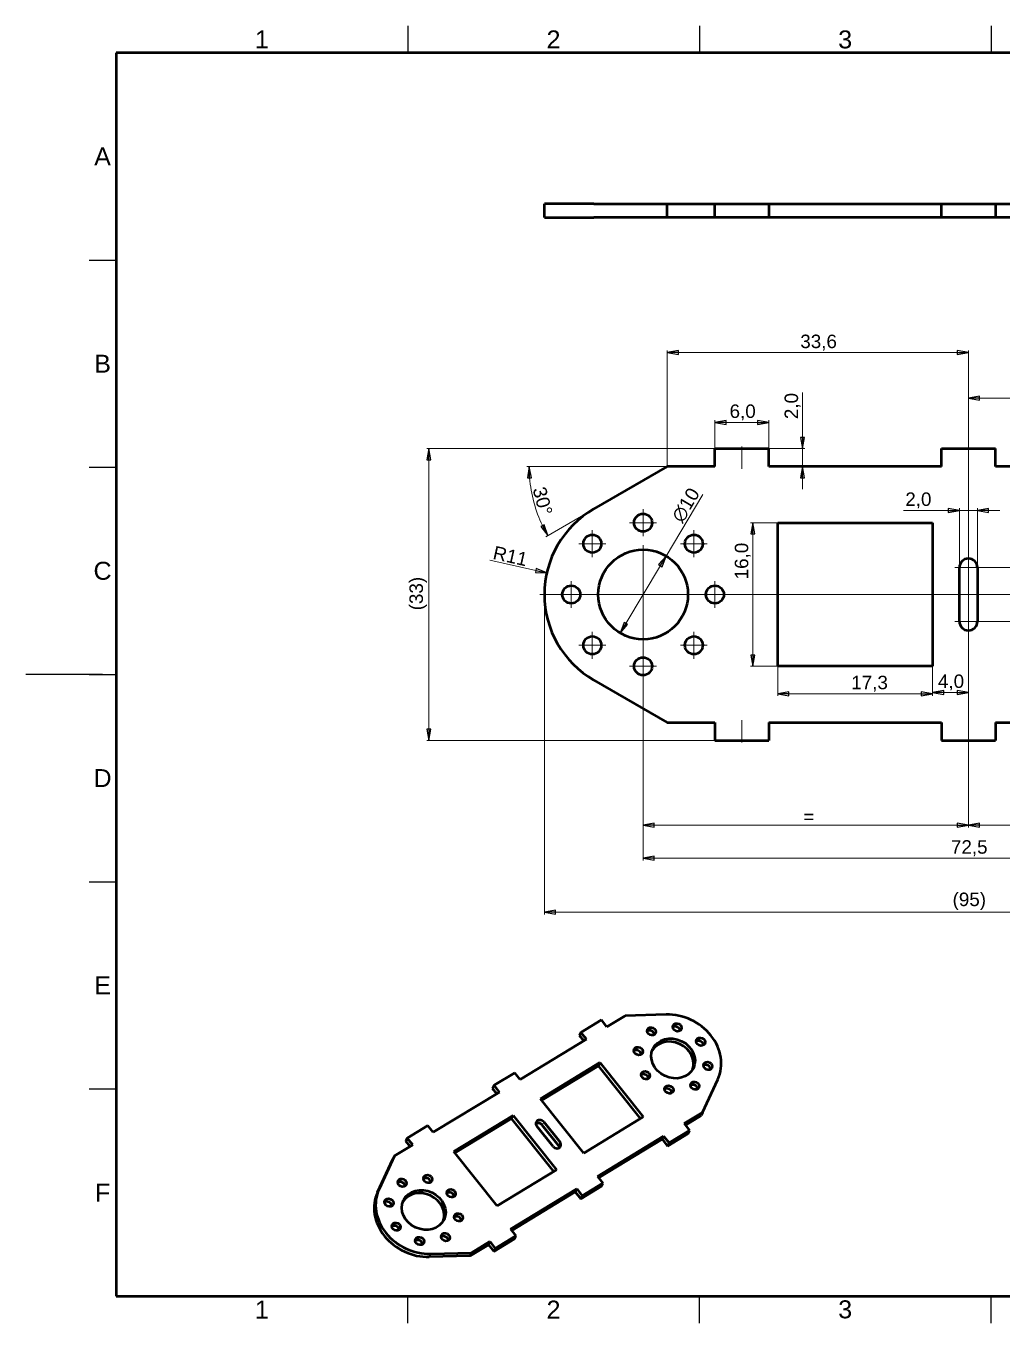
# Model space of a CAD drawing. Header units: millimetres. Extents: x 0 to 208, y 2 to 146.
# Drawn here: x 0 to 108.7, y 2 to 146.5 of the extents above; entities that cross this region are included whole.
import ezdxf

# ---------------------------------------------------------------- set-up
doc = ezdxf.new("R2010")
doc.units = ezdxf.units.MM
doc.header["$LTSCALE"] = 0.5
doc.linetypes.add('CHAIN', pattern=[0.3543, 0.2362, -0.0295, 0.0591, -0.0295])
for name, color, linetype, lineweight in [('Center Mark(INTECO)', 7, 'CHAIN', 18), ('Centerline(INTECO)', 7, 'CHAIN', 18), ('Dimensions(INTECO)', 7, 'Continuous', 25), ('Sketch Geometry(INTECO)', 7, 'Continuous', 50), ('Symbols(INTECO)', 7, 'Continuous', 18)]:
    doc.layers.add(name, color=color, linetype=linetype, lineweight=lineweight)
doc.layers.add('Visible Edges(INTECO)', color=7, linetype='Continuous', lineweight=50, true_color=0x262659)
doc.layers.add('Visible Tangent Edges(INTECO)', color=7, linetype='Continuous', lineweight=18, true_color=0x1a1a3e)
doc.styles.add('Current-ISO-INTECO', font='arial.ttf')
doc.styles.add('Current-ISO-INTECODimensionsText', font='arial.ttf')
doc.dimstyles.new('ISO - INTECO', dxfattribs={"dimscale": 0.5, "dimtxt": 3, "dimasz": 2.5, "dimexe": 0.5, "dimexo": 0, "dimgap": 0.4, "dimtad": 1, "dimrnd": 1e-08, "dimzin": 0, "dimtxsty": 'Current-ISO-INTECODimensionsText', "dimblk": 'Filled-3', "dimcen": 0.09, "dimdle": 7, "dimclrd": 7, "dimclre": 7, "dimclrt": 7, "dimadec": 1, "dimazin": 0, "dimtfac": 0.666667, "dimtmove": 0, "dimatfit": 3, "dimfxl": 1, "dimtolj": 1, "dimlwd": 15, "dimlwe": 15, "dimarcsym": 0})

# ---------------------------------------------------------------- blocks, each defined once
blk = doc.blocks.new('Borders INTECO Okvir')
at = {"layer": 'Sketch Geometry(INTECO)', "lineweight": 25}
for p, q in [((85, 293), (85, 287)), ((150, 293), (150, 287)), ((215, 293), (215, 287)), ((14, 240.83), (20, 240.83)), ((14, 194.67), (20, 194.67)), ((17, 148.5), (-0.07, 148.5)), ((14, 148.5), (20, 148.5)), ((14, 102.33), (20, 102.33)), ((14, 56.17), (20, 56.17)), ((85, 4), (85, 10)), ((150, 4), (150, 10)), ((215, 4), (215, 10))]:
    blk.add_line(p, q, dxfattribs=at)
at = {"layer": 'Sketch Geometry(INTECO)'}
for p, q in [((410, 287), (20, 287)), ((20, 287), (20, 10)), ((20, 10), (410, 10))]:
    blk.add_line(p, q, dxfattribs=at)
at = {"layer": 'Symbols(INTECO)', "color": 7, "char_height": 4, "style": 'Current-ISO-INTECO'}
for s, insert, attachment_point in [('\\fArial|b0|i0;\\H4.0000;1', (52.5, 292), 2), ('\\fArial|b0|i0;\\H4.0000;2', (117.5, 292), 2), ('\\fArial|b0|i0;\\H4.0000;3', (182.5, 292), 2), ('\\fArial|b0|i0;\\H4.0000;A', (17, 263.92), 5), ('\\fArial|b0|i0;\\H4.0000;B', (17, 217.75), 5), ('\\fArial|b0|i0;\\H4.0000;C', (17, 171.58), 5), ('\\fArial|b0|i0;\\H4.0000;D', (17, 125.42), 5), ('\\fArial|b0|i0;\\H4.0000;E', (17, 79.25), 5), ('\\fArial|b0|i0;\\H4.0000;F', (17, 33.08), 5), ('\\fArial|b0|i0;\\H4.0000;1', (52.5, 5), 8), ('\\fArial|b0|i0;\\H4.0000;2', (117.5, 5), 8), ('\\fArial|b0|i0;\\H4.0000;3', (182.5, 5), 8)]:
    blk.add_mtext(s, dxfattribs=dict(at, insert=insert, attachment_point=attachment_point))
blk = doc.blocks.new('Filled-3')
at = {"color": 0}
for p, q in [((0, 0), (-1, 0.18)), ((-1, 0.18), (-1, -0.18)), ((-1, 0), (0, 0)), ((-1, -0.18), (0, 0))]:
    blk.add_line(p, q, dxfattribs=at)
at = {"color": 0, "flags": 128}
blk.add_lwpolyline([(-1, -0.18), (0, 0), (-1, 0.18), (-1, -0.18)], dxfattribs=at)
at = {"color": 0}
blk.add_solid([(-1, -0.18), (0, 0), (-1, 0.18), (-1, -0.18)], dxfattribs=at)
blk = doc.blocks.new('*D26')
at = {"layer": 'Defpoints', "color": 0, "linetype": 'Continuous', "transparency": 16777216}
for p in [(71.3, 87.45), (66.17, 78.87)]:
    blk.add_point(p, dxfattribs=at)
at = {"layer": 'Dimensions(INTECO)', "color": 7, "linetype": 'Continuous', "lineweight": 15, "transparency": 16777216}
for p, q in [((71.3, 87.45), (75.4, 94.31)), ((66.81, 79.94), (70.66, 86.38))]:
    blk.add_line(p, q, dxfattribs=at)
at = {"layer": 'Dimensions(INTECO)', "color": 7, "linetype": 'Continuous', "lineweight": 15, "transparency": 16777216, "xscale": 1.25, "yscale": 1.25, "zscale": 1.25}
for p, rotation in [((71.3, 87.45), 59.10967942005549), ((66.17, 78.87), 239.1096794200555)]:
    blk.add_blockref('Filled-3', p, dxfattribs=dict(at, rotation=rotation))
at = {"layer": 'Dimensions(INTECO)', "color": 7, "linetype": 'Continuous', "lineweight": 18, "transparency": 16777216, "insert": (71.8, 91.83), "char_height": 1.5, "attachment_point": 1, "rotation": 59.1097, "style": 'Current-ISO-INTECODimensionsText'}
blk.add_mtext('\\A1;∅10', dxfattribs=at)
blk = doc.blocks.new('*D27')
at = {"layer": 'Defpoints', "color": 0, "linetype": 'Continuous', "transparency": 16777216}
for p in [(58, 85.56), (68.73, 83.16)]:
    blk.add_point(p, dxfattribs=at)
at = {"layer": 'Dimensions(INTECO)', "color": 7, "linetype": 'Continuous', "lineweight": 15, "transparency": 16777216}
blk.add_line((51.66, 86.97), (56.78, 85.83), dxfattribs=at)
at = {"layer": 'Dimensions(INTECO)', "color": 7, "linetype": 'Continuous', "lineweight": 15, "transparency": 16777216, "xscale": 1.25, "yscale": 1.25, "zscale": 1.25, "rotation": 347.4129001726347}
blk.add_blockref('Filled-3', (58, 85.56), dxfattribs=at)
at = {"layer": 'Dimensions(INTECO)', "color": 7, "linetype": 'Continuous', "lineweight": 18, "transparency": 16777216, "insert": (52.23, 88.6), "char_height": 1.5, "attachment_point": 1, "rotation": 347.4129, "style": 'Current-ISO-INTECODimensionsText'}
blk.add_mtext('\\A1;R11', dxfattribs=at)
blk = doc.blocks.new('*D28')
at = {"layer": 'Defpoints', "color": 0, "linetype": 'Continuous', "transparency": 16777216}
for p in [(68.73, 77.66), (141.23, 77.66), (141.23, 53.79)]:
    blk.add_point(p, dxfattribs=at)
at = {"layer": 'Dimensions(INTECO)', "color": 7, "linetype": 'Continuous', "lineweight": 15, "transparency": 16777216}
for p, q in [((68.73, 77.66), (68.73, 53.54)), ((141.23, 77.66), (141.23, 53.54)), ((69.98, 53.79), (139.98, 53.79))]:
    blk.add_line(p, q, dxfattribs=at)
at = {"layer": 'Dimensions(INTECO)', "color": 7, "linetype": 'Continuous', "lineweight": 15, "transparency": 16777216, "xscale": 1.25, "yscale": 1.25, "zscale": 1.25, "rotation": 180}
blk.add_blockref('Filled-3', (68.73, 53.79), dxfattribs=at)
at = {"layer": 'Dimensions(INTECO)', "color": 7, "linetype": 'Continuous', "lineweight": 15, "transparency": 16777216, "xscale": 1.25, "yscale": 1.25, "zscale": 1.25}
blk.add_blockref('Filled-3', (141.23, 53.79), dxfattribs=at)
at = {"layer": 'Dimensions(INTECO)', "color": 7, "linetype": 'Continuous', "lineweight": 18, "transparency": 16777216, "insert": (103.04, 55.79), "char_height": 1.5, "attachment_point": 1, "style": 'Current-ISO-INTECODimensionsText'}
blk.add_mtext('\\A1;72,5', dxfattribs=at)
blk = doc.blocks.new('*D29')
at = {"layer": 'Defpoints', "color": 0, "linetype": 'Continuous', "transparency": 16777216}
for p in [(57.73, 83.16), (152.23, 83.16), (152.23, 47.78)]:
    blk.add_point(p, dxfattribs=at)
at = {"layer": 'Dimensions(INTECO)', "color": 7, "linetype": 'Continuous', "lineweight": 15, "transparency": 16777216}
for p, q in [((57.73, 83.16), (57.73, 47.53)), ((152.23, 83.16), (152.23, 47.53)), ((58.98, 47.78), (150.98, 47.78))]:
    blk.add_line(p, q, dxfattribs=at)
at = {"layer": 'Dimensions(INTECO)', "color": 7, "linetype": 'Continuous', "lineweight": 15, "transparency": 16777216, "xscale": 1.25, "yscale": 1.25, "zscale": 1.25, "rotation": 180}
blk.add_blockref('Filled-3', (57.73, 47.78), dxfattribs=at)
at = {"layer": 'Dimensions(INTECO)', "color": 7, "linetype": 'Continuous', "lineweight": 15, "transparency": 16777216, "xscale": 1.25, "yscale": 1.25, "zscale": 1.25}
blk.add_blockref('Filled-3', (152.23, 47.78), dxfattribs=at)
at = {"layer": 'Dimensions(INTECO)', "color": 7, "linetype": 'Continuous', "lineweight": 18, "transparency": 16777216, "insert": (103.22, 49.95), "char_height": 1.5, "attachment_point": 1, "style": 'Current-ISO-INTECODimensionsText'}
blk.add_mtext('\\A1;\\fArial|b0|i0;\\H1.5000;(95)', dxfattribs=at)
blk = doc.blocks.new('*D30')
at = {"layer": 'Defpoints', "color": 0, "linetype": 'Continuous', "transparency": 16777216}
for p in [(105.98, 92.52), (103.98, 86.16), (105.98, 86.16)]:
    blk.add_point(p, dxfattribs=at)
at = {"layer": 'Dimensions(INTECO)', "color": 7, "linetype": 'Continuous', "lineweight": 15, "transparency": 16777216}
for p, q in [((102.73, 92.52), (97.75, 92.52)), ((103.98, 86.16), (103.98, 92.77)), ((105.98, 92.52), (103.98, 92.52)), ((105.98, 86.16), (105.98, 92.77)), ((107.23, 92.52), (108.48, 92.52))]:
    blk.add_line(p, q, dxfattribs=at)
at = {"layer": 'Dimensions(INTECO)', "color": 7, "linetype": 'Continuous', "lineweight": 15, "transparency": 16777216, "xscale": 1.25, "yscale": 1.25, "zscale": 1.25}
blk.add_blockref('Filled-3', (103.98, 92.52), dxfattribs=at)
at = {"layer": 'Dimensions(INTECO)', "color": 7, "linetype": 'Continuous', "lineweight": 15, "transparency": 16777216, "xscale": 1.25, "yscale": 1.25, "zscale": 1.25, "rotation": 180}
blk.add_blockref('Filled-3', (105.98, 92.52), dxfattribs=at)
at = {"layer": 'Dimensions(INTECO)', "color": 7, "linetype": 'Continuous', "lineweight": 18, "transparency": 16777216, "insert": (97.95, 94.53), "char_height": 1.5, "attachment_point": 1, "style": 'Current-ISO-INTECODimensionsText'}
blk.add_mtext('\\A1;2,0', dxfattribs=at)
blk = doc.blocks.new('*D31')
at = {"layer": 'Defpoints', "color": 0, "linetype": 'Continuous', "transparency": 16777216}
for p in [(106.48, 86.16), (105.98, 80.16), (111.87, 80.16)]:
    blk.add_point(p, dxfattribs=at)
at = {"layer": 'Dimensions(INTECO)', "color": 7, "linetype": 'Continuous', "lineweight": 15, "transparency": 16777216}
for p, q in [((111.87, 86.16), (111.87, 91.13)), ((106.48, 86.16), (112.12, 86.16)), ((111.87, 81.41), (111.87, 84.91)), ((105.98, 80.16), (112.12, 80.16))]:
    blk.add_line(p, q, dxfattribs=at)
at = {"layer": 'Dimensions(INTECO)', "color": 7, "linetype": 'Continuous', "lineweight": 15, "transparency": 16777216, "xscale": 1.25, "yscale": 1.25, "zscale": 1.25}
for p, rotation in [((111.87, 86.16), 90), ((111.87, 80.16), 270)]:
    blk.add_blockref('Filled-3', p, dxfattribs=dict(at, rotation=rotation))
at = {"layer": 'Dimensions(INTECO)', "color": 7, "linetype": 'Continuous', "lineweight": 18, "transparency": 16777216, "insert": (109.87, 88.2), "char_height": 1.5, "attachment_point": 1, "rotation": 90, "style": 'Current-ISO-INTECODimensionsText'}
blk.add_mtext('\\A1;6,0', dxfattribs=at)
blk = doc.blocks.new('*D32')
at = {"layer": 'Defpoints', "color": 0, "linetype": 'Continuous', "transparency": 16777216}
for p in [(130.23, 105.03), (104.98, 100.04), (130.23, 99.66)]:
    blk.add_point(p, dxfattribs=at)
at = {"layer": 'Dimensions(INTECO)', "color": 7, "linetype": 'Continuous', "lineweight": 15, "transparency": 16777216}
for p, q in [((104.98, 100.04), (104.98, 105.28)), ((106.23, 105.03), (128.98, 105.03)), ((130.23, 99.66), (130.23, 105.28))]:
    blk.add_line(p, q, dxfattribs=at)
at = {"layer": 'Dimensions(INTECO)', "color": 7, "linetype": 'Continuous', "lineweight": 15, "transparency": 16777216, "xscale": 1.25, "yscale": 1.25, "zscale": 1.25, "rotation": 180}
blk.add_blockref('Filled-3', (104.98, 105.03), dxfattribs=at)
at = {"layer": 'Dimensions(INTECO)', "color": 7, "linetype": 'Continuous', "lineweight": 15, "transparency": 16777216, "xscale": 1.25, "yscale": 1.25, "zscale": 1.25}
blk.add_blockref('Filled-3', (130.23, 105.03), dxfattribs=at)
at = {"layer": 'Dimensions(INTECO)', "color": 7, "linetype": 'Continuous', "lineweight": 18, "transparency": 16777216, "insert": (115.65, 107.03), "char_height": 1.5, "attachment_point": 1, "style": 'Current-ISO-INTECODimensionsText'}
blk.add_mtext('\\A1;25,2', dxfattribs=at)
blk = doc.blocks.new('*D33')
at = {"layer": 'Defpoints', "color": 0, "linetype": 'Continuous', "transparency": 16777216}
for p in [(82.73, 102.32), (76.73, 99.41), (82.73, 99.41)]:
    blk.add_point(p, dxfattribs=at)
at = {"layer": 'Dimensions(INTECO)', "color": 7, "linetype": 'Continuous', "lineweight": 15, "transparency": 16777216}
for p, q in [((76.73, 99.41), (76.73, 102.57)), ((77.98, 102.32), (81.48, 102.32)), ((82.73, 99.41), (82.73, 102.57))]:
    blk.add_line(p, q, dxfattribs=at)
at = {"layer": 'Dimensions(INTECO)', "color": 7, "linetype": 'Continuous', "lineweight": 15, "transparency": 16777216, "xscale": 1.25, "yscale": 1.25, "zscale": 1.25, "rotation": 180}
blk.add_blockref('Filled-3', (76.73, 102.32), dxfattribs=at)
at = {"layer": 'Dimensions(INTECO)', "color": 7, "linetype": 'Continuous', "lineweight": 15, "transparency": 16777216, "xscale": 1.25, "yscale": 1.25, "zscale": 1.25}
blk.add_blockref('Filled-3', (82.73, 102.32), dxfattribs=at)
at = {"layer": 'Dimensions(INTECO)', "color": 7, "linetype": 'Continuous', "lineweight": 18, "transparency": 16777216, "insert": (78.37, 104.33), "char_height": 1.5, "attachment_point": 1, "style": 'Current-ISO-INTECODimensionsText'}
blk.add_mtext('\\A1;6,0', dxfattribs=at)
blk = doc.blocks.new('*D34')
at = {"layer": 'Defpoints', "color": 0, "linetype": 'Continuous', "transparency": 16777216}
for p in [(82.73, 99.41), (86.5, 99.41), (82.73, 97.41)]:
    blk.add_point(p, dxfattribs=at)
at = {"layer": 'Dimensions(INTECO)', "color": 7, "linetype": 'Continuous', "lineweight": 15, "transparency": 16777216}
for p, q in [((86.5, 100.66), (86.5, 105.65)), ((82.73, 99.41), (86.75, 99.41)), ((86.5, 97.41), (86.5, 99.41)), ((82.73, 97.41), (86.75, 97.41)), ((86.5, 96.16), (86.5, 94.91))]:
    blk.add_line(p, q, dxfattribs=at)
at = {"layer": 'Dimensions(INTECO)', "color": 7, "linetype": 'Continuous', "lineweight": 15, "transparency": 16777216, "xscale": 1.25, "yscale": 1.25, "zscale": 1.25}
for p, rotation in [((86.5, 99.41), 270), ((86.5, 97.41), 90)]:
    blk.add_blockref('Filled-3', p, dxfattribs=dict(at, rotation=rotation))
at = {"layer": 'Dimensions(INTECO)', "color": 7, "linetype": 'Continuous', "lineweight": 18, "transparency": 16777216, "insert": (84.5, 102.7), "char_height": 1.5, "attachment_point": 1, "rotation": 90, "style": 'Current-ISO-INTECODimensionsText'}
blk.add_mtext('\\A1;2,0', dxfattribs=at)
blk = doc.blocks.new('*D35')
at = {"layer": 'Defpoints', "color": 0, "linetype": 'Continuous', "transparency": 16777216}
for p in [(104.98, 80.16), (100.98, 75.16), (104.98, 72.25)]:
    blk.add_point(p, dxfattribs=at)
at = {"layer": 'Dimensions(INTECO)', "color": 7, "linetype": 'Continuous', "lineweight": 15, "transparency": 16777216}
for p, q in [((100.98, 75.16), (100.98, 72)), ((102.23, 72.25), (103.73, 72.25))]:
    blk.add_line(p, q, dxfattribs=at)
at = {"layer": 'Dimensions(INTECO)', "color": 7, "linetype": 'Continuous', "lineweight": 15, "transparency": 16777216, "xscale": 1.25, "yscale": 1.25, "zscale": 1.25, "rotation": 180}
blk.add_blockref('Filled-3', (100.98, 72.25), dxfattribs=at)
at = {"layer": 'Dimensions(INTECO)', "color": 7, "linetype": 'Continuous', "lineweight": 15, "transparency": 16777216, "xscale": 1.25, "yscale": 1.25, "zscale": 1.25}
blk.add_blockref('Filled-3', (104.98, 72.25), dxfattribs=at)
at = {"layer": 'Dimensions(INTECO)', "color": 7, "linetype": 'Continuous', "lineweight": 18, "transparency": 16777216, "insert": (101.59, 74.25), "char_height": 1.5, "attachment_point": 1, "style": 'Current-ISO-INTECODimensionsText'}
blk.add_mtext('\\A1;4,0', dxfattribs=at)
blk = doc.blocks.new('*D36')
at = {"layer": 'Defpoints', "color": 0, "linetype": 'Continuous', "transparency": 16777216}
for p in [(83.73, 75.16), (100.98, 75.16), (83.73, 72.11)]:
    blk.add_point(p, dxfattribs=at)
at = {"layer": 'Dimensions(INTECO)', "color": 7, "linetype": 'Continuous', "lineweight": 15, "transparency": 16777216}
for p, q in [((83.73, 75.16), (83.73, 71.86)), ((100.98, 75.16), (100.98, 71.86)), ((99.73, 72.11), (84.98, 72.11))]:
    blk.add_line(p, q, dxfattribs=at)
at = {"layer": 'Dimensions(INTECO)', "color": 7, "linetype": 'Continuous', "lineweight": 15, "transparency": 16777216, "xscale": 1.25, "yscale": 1.25, "zscale": 1.25, "rotation": 180}
blk.add_blockref('Filled-3', (83.73, 72.11), dxfattribs=at)
at = {"layer": 'Dimensions(INTECO)', "color": 7, "linetype": 'Continuous', "lineweight": 15, "transparency": 16777216, "xscale": 1.25, "yscale": 1.25, "zscale": 1.25}
blk.add_blockref('Filled-3', (100.98, 72.11), dxfattribs=at)
at = {"layer": 'Dimensions(INTECO)', "color": 7, "linetype": 'Continuous', "lineweight": 18, "transparency": 16777216, "insert": (91.93, 74.11), "char_height": 1.5, "attachment_point": 1, "style": 'Current-ISO-INTECODimensionsText'}
blk.add_mtext('\\A1;17,3', dxfattribs=at)
blk = doc.blocks.new('*D37')
at = {"layer": 'Defpoints', "color": 0, "linetype": 'Continuous', "transparency": 16777216}
for p in [(80.95, 91.16), (83.73, 91.16), (83.73, 75.16)]:
    blk.add_point(p, dxfattribs=at)
at = {"layer": 'Dimensions(INTECO)', "color": 7, "linetype": 'Continuous', "lineweight": 15, "transparency": 16777216}
for p, q in [((83.73, 91.16), (80.7, 91.16)), ((80.95, 76.41), (80.95, 89.91)), ((83.73, 75.16), (80.7, 75.16))]:
    blk.add_line(p, q, dxfattribs=at)
at = {"layer": 'Dimensions(INTECO)', "color": 7, "linetype": 'Continuous', "lineweight": 15, "transparency": 16777216, "xscale": 1.25, "yscale": 1.25, "zscale": 1.25}
for p, rotation in [((80.95, 91.16), 90), ((80.95, 75.16), 270)]:
    blk.add_blockref('Filled-3', p, dxfattribs=dict(at, rotation=rotation))
at = {"layer": 'Dimensions(INTECO)', "color": 7, "linetype": 'Continuous', "lineweight": 18, "transparency": 16777216, "insert": (78.95, 84.85), "char_height": 1.5, "attachment_point": 1, "rotation": 90, "style": 'Current-ISO-INTECODimensionsText'}
blk.add_mtext('\\A1;16,0', dxfattribs=at)
blk = doc.blocks.new('*D38')
at = {"layer": 'Defpoints', "color": 0, "linetype": 'Continuous', "transparency": 16777216}
for p in [(71.41, 110.11), (104.98, 100.04), (71.41, 97.41)]:
    blk.add_point(p, dxfattribs=at)
at = {"layer": 'Dimensions(INTECO)', "color": 7, "linetype": 'Continuous', "lineweight": 15, "transparency": 16777216}
for p, q in [((71.41, 97.41), (71.41, 110.36)), ((103.73, 110.11), (72.66, 110.11)), ((104.98, 100.04), (104.98, 110.36))]:
    blk.add_line(p, q, dxfattribs=at)
at = {"layer": 'Dimensions(INTECO)', "color": 7, "linetype": 'Continuous', "lineweight": 15, "transparency": 16777216, "xscale": 1.25, "yscale": 1.25, "zscale": 1.25, "rotation": 180}
blk.add_blockref('Filled-3', (71.41, 110.11), dxfattribs=at)
at = {"layer": 'Dimensions(INTECO)', "color": 7, "linetype": 'Continuous', "lineweight": 15, "transparency": 16777216, "xscale": 1.25, "yscale": 1.25, "zscale": 1.25}
blk.add_blockref('Filled-3', (104.98, 110.11), dxfattribs=at)
at = {"layer": 'Dimensions(INTECO)', "color": 7, "linetype": 'Continuous', "lineweight": 18, "transparency": 16777216, "insert": (86.25, 112.11), "char_height": 1.5, "attachment_point": 1, "style": 'Current-ISO-INTECODimensionsText'}
blk.add_mtext('\\A1;33,6', dxfattribs=at)
blk = doc.blocks.new('*D39')
at = {"layer": 'Defpoints', "color": 0, "linetype": 'Continuous', "transparency": 16777216}
for p in [(71.41, 97.41), (71.41, 97.41), (71.41, 97.41), (56.27, 94.74)]:
    blk.add_point(p, dxfattribs=at)
at = {"layer": 'Dimensions(INTECO)', "color": 7, "linetype": 'Continuous', "lineweight": 15, "transparency": 16777216}
for q in [(55.79, 97.41), (57.88, 89.6)]:
    blk.add_line((71.41, 97.41), q, dxfattribs=at)
blk.add_arc((71.41, 97.41), 15.37, 184.6597, 205.3403, dxfattribs=at)
at = {"layer": 'Dimensions(INTECO)', "color": 7, "linetype": 'Continuous', "lineweight": 15, "transparency": 16777216, "xscale": 1.25, "yscale": 1.25, "zscale": 1.25}
for p, rotation in [((56.04, 97.41), 92.32985512131599), ((58.1, 89.73), 297.6701448788837)]:
    blk.add_blockref('Filled-3', p, dxfattribs=dict(at, rotation=rotation))
at = {"layer": 'Dimensions(INTECO)', "color": 7, "linetype": 'Continuous', "lineweight": 18, "transparency": 16777216, "insert": (57.86, 95.3), "char_height": 1.5, "attachment_point": 1, "rotation": 285, "style": 'Current-ISO-INTECODimensionsText'}
blk.add_mtext('\\A1;30°', dxfattribs=at)
blk = doc.blocks.new('*D40')
at = {"layer": 'Defpoints', "color": 0, "linetype": 'Continuous', "transparency": 16777216}
for p in [(68.73, 77.66), (104.98, 65.29), (68.73, 57.46)]:
    blk.add_point(p, dxfattribs=at)
at = {"layer": 'Dimensions(INTECO)', "color": 7, "linetype": 'Continuous', "lineweight": 15, "transparency": 16777216}
for p, q in [((68.73, 77.66), (68.73, 57.21)), ((104.98, 65.29), (104.98, 57.21)), ((103.73, 57.46), (69.98, 57.46))]:
    blk.add_line(p, q, dxfattribs=at)
at = {"layer": 'Dimensions(INTECO)', "color": 7, "linetype": 'Continuous', "lineweight": 15, "transparency": 16777216, "xscale": 1.25, "yscale": 1.25, "zscale": 1.25, "rotation": 180}
blk.add_blockref('Filled-3', (68.73, 57.46), dxfattribs=at)
at = {"layer": 'Dimensions(INTECO)', "color": 7, "linetype": 'Continuous', "lineweight": 15, "transparency": 16777216, "xscale": 1.25, "yscale": 1.25, "zscale": 1.25}
blk.add_blockref('Filled-3', (104.98, 57.46), dxfattribs=at)
at = {"layer": 'Dimensions(INTECO)', "color": 7, "linetype": 'Continuous', "lineweight": 18, "transparency": 16777216, "insert": (86.01, 59.16), "char_height": 1.5, "attachment_point": 1, "style": 'Current-ISO-INTECODimensionsText'}
blk.add_mtext('\\A1; \\fArial|b0|i0;\\H1.5000;=', dxfattribs=at)
blk = doc.blocks.new('*D41')
at = {"layer": 'Defpoints', "color": 0, "linetype": 'Continuous', "transparency": 16777216}
for p in [(141.23, 77.66), (104.98, 65.29), (141.23, 57.47)]:
    blk.add_point(p, dxfattribs=at)
at = {"layer": 'Dimensions(INTECO)', "color": 7, "linetype": 'Continuous', "lineweight": 15, "transparency": 16777216}
for p, q in [((141.23, 77.66), (141.23, 57.22)), ((104.98, 65.29), (104.98, 57.22)), ((106.23, 57.47), (139.98, 57.47))]:
    blk.add_line(p, q, dxfattribs=at)
at = {"layer": 'Dimensions(INTECO)', "color": 7, "linetype": 'Continuous', "lineweight": 15, "transparency": 16777216, "xscale": 1.25, "yscale": 1.25, "zscale": 1.25, "rotation": 180}
blk.add_blockref('Filled-3', (104.98, 57.47), dxfattribs=at)
at = {"layer": 'Dimensions(INTECO)', "color": 7, "linetype": 'Continuous', "lineweight": 15, "transparency": 16777216, "xscale": 1.25, "yscale": 1.25, "zscale": 1.25}
blk.add_blockref('Filled-3', (141.23, 57.47), dxfattribs=at)
at = {"layer": 'Dimensions(INTECO)', "color": 7, "linetype": 'Continuous', "lineweight": 18, "transparency": 16777216, "insert": (121.54, 59.17), "char_height": 1.5, "attachment_point": 1, "style": 'Current-ISO-INTECODimensionsText'}
blk.add_mtext('\\A1; \\fArial|b0|i0;\\H1.5000;=', dxfattribs=at)
blk = doc.blocks.new('*D47')
at = {"layer": 'Defpoints', "color": 0, "linetype": 'Continuous', "transparency": 16777216}
for p in [(76.73, 99.41), (44.87, 66.91), (76.73, 66.91)]:
    blk.add_point(p, dxfattribs=at)
at = {"layer": 'Dimensions(INTECO)', "color": 7, "linetype": 'Continuous', "lineweight": 15, "transparency": 16777216}
for p, q in [((76.73, 99.41), (44.62, 99.41)), ((44.87, 98.16), (44.87, 68.16)), ((76.73, 66.91), (44.62, 66.91))]:
    blk.add_line(p, q, dxfattribs=at)
at = {"layer": 'Dimensions(INTECO)', "color": 7, "linetype": 'Continuous', "lineweight": 15, "transparency": 16777216, "xscale": 1.25, "yscale": 1.25, "zscale": 1.25}
for p, rotation in [((44.87, 99.41), 90), ((44.87, 66.91), 270)]:
    blk.add_blockref('Filled-3', p, dxfattribs=dict(at, rotation=rotation))
at = {"layer": 'Dimensions(INTECO)', "color": 7, "linetype": 'Continuous', "lineweight": 18, "transparency": 16777216, "insert": (42.7, 81.4), "char_height": 1.5, "attachment_point": 1, "rotation": 90, "style": 'Current-ISO-INTECODimensionsText'}
blk.add_mtext('\\A1;\\fArial|b0|i0;\\H1.5000;(33)', dxfattribs=at)

msp = doc.modelspace()

# ---------------------------------------------------------------- linework, layer by layer
at = {"layer": 'Center Mark(INTECO)', "linetype": 'Continuous'}
for p, q in [((104.983, 100.039), (104.983, 65.289)), ((68.733, 92.662), (68.733, 89.662)), ((70.233, 91.162), (67.233, 91.162)), ((63.076, 90.319), (63.076, 87.319)), ((74.39, 90.319), (74.39, 87.319)), ((64.576, 88.819), (61.576, 88.819)), ((68.733, 88.662), (68.733, 77.662)), ((75.89, 88.819), (72.89, 88.819)), ((104.983, 87.662), (104.983, 85.912)), ((106.483, 86.162), (103.483, 86.162)), ((60.733, 84.662), (60.733, 81.662)), ((76.733, 84.662), (76.733, 81.662)), ((155.47, 83.162), (57.233, 83.162)), ((62.233, 83.162), (59.233, 83.162)), ((74.233, 83.162), (63.233, 83.162)), ((68.733, 83.412), (68.733, 82.912)), ((78.233, 83.162), (75.233, 83.162)), ((106.483, 80.162), (103.483, 80.162)), ((63.076, 79.006), (63.076, 76.006)), ((74.39, 79.006), (74.39, 76.006)), ((64.576, 77.506), (61.576, 77.506)), ((68.733, 76.662), (68.733, 73.662)), ((75.89, 77.506), (72.89, 77.506)), ((70.233, 75.162), (67.233, 75.162))]:
    msp.add_line(p, q, dxfattribs=at)
at = {"layer": 'Centerline(INTECO)', "linetype": 'Continuous'}
for p, q in [((79.733, 97.162), (79.733, 99.662)), ((79.733, 69.162), (79.733, 66.662))]:
    msp.add_line(p, q, dxfattribs=at)
at = {"layer": 'Visible Edges(INTECO)'}
for p, q in [((63.233, 126.67), (57.733, 126.67)), ((57.733, 125.17), (57.733, 126.67)), ((63.233, 126.67), (71.415, 126.67)), ((71.415, 126.67), (76.733, 126.67)), ((71.415, 125.17), (71.415, 126.67)), ((76.733, 125.17), (76.733, 126.67)), ((76.733, 126.67), (82.733, 126.67)), ((82.733, 126.67), (82.733, 125.17)), ((82.733, 126.67), (101.983, 126.67)), ((101.983, 125.17), (101.983, 126.67)), ((101.983, 126.67), (107.983, 126.67)), ((107.983, 126.67), (107.983, 125.17)), ((107.983, 126.67), (127.233, 126.67)), ((57.733, 125.17), (63.233, 125.17)), ((71.415, 125.17), (63.233, 125.17)), ((76.733, 125.17), (71.415, 125.17)), ((82.733, 125.17), (76.733, 125.17)), ((101.983, 125.17), (82.733, 125.17)), ((107.983, 125.17), (101.983, 125.17)), ((127.233, 125.17), (107.983, 125.17)), ((76.733, 97.412), (76.733, 99.412)), ((76.733, 99.412), (82.733, 99.412)), ((82.733, 97.412), (82.733, 99.412)), ((101.983, 97.412), (101.983, 99.412)), ((101.983, 99.412), (107.983, 99.412)), ((107.983, 97.412), (107.983, 99.412)), ((71.415, 97.412), (63.233, 92.689)), ((76.733, 97.412), (71.415, 97.412)), ((101.983, 97.412), (82.733, 97.412)), ((127.233, 97.412), (107.983, 97.412)), ((83.733, 75.162), (83.733, 91.162)), ((83.733, 91.162), (100.983, 91.162)), ((100.983, 91.162), (100.983, 75.162)), ((103.983, 80.162), (103.983, 86.162)), ((105.983, 86.162), (105.983, 80.162)), ((100.983, 75.162), (83.733, 75.162)), ((63.233, 73.636), (71.415, 68.912)), ((71.415, 68.912), (76.733, 68.912)), ((76.733, 68.912), (76.733, 66.912)), ((82.733, 68.912), (82.733, 66.912)), ((82.733, 68.912), (101.983, 68.912)), ((101.983, 68.912), (101.983, 66.912)), ((107.983, 68.912), (107.983, 66.912)), ((107.983, 68.912), (127.233, 68.912)), ((76.733, 66.912), (82.733, 66.912)), ((101.983, 66.912), (107.983, 66.912)), ((66.748, 36.243), (64.71, 35.005)), ((71.31, 36.36), (66.748, 36.243)), ((64.106, 35.762), (61.807, 34.366)), ((64.71, 35.005), (64.106, 35.762)), ((62.411, 33.609), (55.033, 29.128)), ((61.807, 34.366), (61.643, 34.022)), ((62.115, 33.429), (61.643, 34.022)), ((62.411, 33.609), (61.807, 34.366)), ((57.304, 26.996), (63.915, 31.011)), ((63.751, 30.667), (57.435, 26.831)), ((63.915, 31.011), (63.751, 30.667)), ((68.451, 24.777), (63.751, 30.667)), ((63.915, 31.011), (68.746, 24.956)), ((54.429, 29.885), (52.13, 28.488)), ((55.033, 29.128), (54.429, 29.885)), ((75.355, 25.459), (77.064, 29.151)), ((52.734, 27.732), (45.357, 23.251)), ((52.13, 28.488), (51.966, 28.144)), ((52.439, 27.552), (51.966, 28.144)), ((52.734, 27.732), (52.13, 28.488)), ((62.136, 20.941), (57.304, 26.996)), ((47.627, 21.118), (54.238, 25.134)), ((54.074, 24.79), (47.759, 20.954)), ((54.238, 25.134), (54.074, 24.79)), ((58.774, 18.9), (54.074, 24.79)), ((54.238, 25.134), (59.07, 19.079)), ((68.746, 24.956), (62.136, 20.941)), ((73.316, 24.221), (75.355, 25.459)), ((75.191, 25.114), (73.448, 24.056)), ((75.355, 25.459), (75.191, 25.114)), ((44.753, 24.008), (42.453, 22.611)), ((45.357, 23.251), (44.753, 24.008)), ((58.709, 21.669), (56.898, 23.94)), ((59.312, 21.791), (57.5, 24.061)), ((57.664, 24.405), (59.476, 22.135)), ((73.92, 23.464), (71.621, 22.067)), ((73.316, 24.221), (73.92, 23.464)), ((73.756, 23.12), (73.92, 23.464)), ((43.057, 21.854), (41.019, 20.616)), ((42.453, 22.611), (42.289, 22.267)), ((42.762, 21.675), (42.289, 22.267)), ((43.057, 21.854), (42.453, 22.611)), ((63.64, 18.343), (71.017, 22.824)), ((70.853, 22.48), (63.771, 18.179)), ((70.853, 22.48), (71.017, 22.824)), ((70.853, 22.48), (71.457, 21.723)), ((71.017, 22.824), (71.621, 22.067)), ((71.457, 21.723), (73.756, 23.12)), ((71.621, 22.067), (71.457, 21.723)), ((39.146, 16.58), (40.855, 20.272)), ((41.019, 20.616), (39.31, 16.924)), ((41.019, 20.616), (40.855, 20.272)), ((52.459, 15.064), (47.627, 21.118)), ((59.07, 19.079), (52.459, 15.064)), ((64.244, 17.587), (61.944, 16.19)), ((63.64, 18.343), (64.244, 17.587)), ((64.08, 17.242), (64.244, 17.587)), ((53.963, 12.466), (61.34, 16.947)), ((61.176, 16.603), (54.094, 12.301)), ((61.176, 16.603), (61.34, 16.947)), ((61.176, 16.603), (61.78, 15.846)), ((61.34, 16.947), (61.944, 16.19)), ((61.78, 15.846), (64.08, 17.242)), ((61.944, 16.19), (61.78, 15.846)), ((54.567, 11.709), (52.267, 10.313)), ((53.963, 12.466), (54.567, 11.709)), ((54.403, 11.365), (54.567, 11.709)), ((51.5, 10.725), (49.461, 9.487)), ((49.625, 9.832), (51.663, 11.069)), ((51.5, 10.725), (51.663, 11.069)), ((51.5, 10.725), (52.104, 9.969)), ((51.663, 11.069), (52.267, 10.313)), ((52.104, 9.969), (54.403, 11.365)), ((52.267, 10.313), (52.104, 9.969)), ((49.461, 9.487), (44.899, 9.371)), ((45.063, 9.715), (49.625, 9.832)), ((49.625, 9.832), (49.461, 9.487))]:
    msp.add_line(p, q, dxfattribs=at)
for centre, radius in [((68.733, 91.162), 1), ((63.076, 88.819), 1), ((74.39, 88.819), 1), ((68.733, 83.162), 5), ((60.733, 83.162), 1), ((76.733, 83.162), 1), ((63.076, 77.506), 1), ((74.39, 77.506), 1), ((68.733, 75.162), 1)]:
    msp.add_circle(centre, radius, dxfattribs=at)
for centre, radius, start, end in [((68.733, 83.162), 11, 120, 240), ((104.983, 86.162), 1, 0, 180), ((104.983, 80.162), 1, 180, 0)]:
    msp.add_arc(centre, radius, start, end, dxfattribs=at)
for centre, major_axis, start_param, end_param in [((72.079, 31.475), (4.965, -2.365), 0.0094595, 2.1038546), ((72.375, 34.588), (-0.451, 0.215), 3.6000343, 5.8247437), ((69.499, 34.158), (-0.451, 0.215), 3.6000343, 5.8247437), ((71.915, 31.131), (2.257, -1.075), 0.0886262, 3.0529664), ((74.981, 32.993), (-0.451, 0.215), 3.6000343, 5.8247437), ((68.039, 31.955), (-0.451, 0.215), 3.6000343, 5.8247437), ((75.791, 30.307), (-0.451, 0.215), 3.6000343, 5.8247437), ((68.849, 29.269), (-0.451, 0.215), 3.6000343, 5.8247437), ((71.456, 27.674), (-0.451, 0.215), 3.6000343, 5.8247437), ((74.331, 28.104), (-0.451, 0.215), 3.6000343, 5.8247437), ((57.281, 24.173), (-0.451, 0.215), 4.1982497, 7.3398424), ((57.117, 23.829), (-0.451, 0.215), 4.1982497, 5.8247437), ((59.093, 21.902), (0.451, -0.215), 4.1982497, 7.3398424), ((58.929, 21.558), (-0.451, 0.215), 3.6000343, 4.1982497), ((41.715, 17.283), (-0.451, 0.215), 3.6000343, 5.8247437), ((44.59, 17.713), (-0.451, 0.215), 3.6000343, 5.8247437), ((44.131, 14.256), (-4.965, 2.365), 0.0094595, 2.1038546), ((44.294, 14.6), (-4.965, 2.365), 0.0094595, 2.1038546), ((44.131, 14.256), (2.257, -1.075), 0.0886262, 3.0529664), ((47.196, 16.118), (-0.451, 0.215), 3.6000343, 5.8247437), ((40.254, 15.08), (-0.451, 0.215), 3.6000343, 5.8247437), ((48.007, 13.432), (-0.451, 0.215), 3.6000343, 5.8247437), ((41.065, 12.393), (-0.451, 0.215), 3.6000343, 5.8247437), ((46.546, 11.228), (-0.451, 0.215), 3.6000343, 5.8247437), ((43.671, 10.798), (-0.451, 0.215), 3.6000343, 5.8247437)]:
    msp.add_ellipse(centre, major_axis=major_axis, ratio=0.8612435, start_param=start_param, end_param=end_param, dxfattribs=at)
for centre, major_axis in [((69.663, 34.502), (0.451, -0.215)), ((72.539, 34.933), (0.451, -0.215)), ((72.079, 31.475), (-2.257, 1.075)), ((75.145, 33.337), (0.451, -0.215)), ((68.203, 32.299), (-0.451, 0.215)), ((75.955, 30.651), (0.451, -0.215)), ((69.013, 29.613), (-0.451, 0.215)), ((74.495, 28.448), (-0.451, 0.215)), ((71.619, 28.018), (-0.451, 0.215)), ((41.879, 17.627), (0.451, -0.215)), ((44.754, 18.057), (0.451, -0.215)), ((40.418, 15.424), (-0.451, 0.215)), ((44.294, 14.6), (-2.257, 1.075)), ((47.36, 16.462), (0.451, -0.215)), ((41.229, 12.738), (-0.451, 0.215)), ((48.171, 13.776), (0.451, -0.215)), ((43.835, 11.142), (-0.451, 0.215)), ((46.71, 11.572), (-0.451, 0.215))]:
    msp.add_ellipse(centre, major_axis=major_axis, ratio=0.8612435, dxfattribs=at)
at = {"layer": 'Visible Tangent Edges(INTECO)'}
for p, q in [((57.664, 24.405), (57.5, 24.061)), ((59.476, 22.135), (59.312, 21.791)), ((39.31, 16.924), (39.146, 16.58)), ((45.063, 9.715), (44.899, 9.371))]:
    msp.add_line(p, q, dxfattribs=at)

# ---------------------------------------------------------------- block references
at = {"xscale": 0.5, "yscale": 0.5, "zscale": 0.5}
msp.add_blockref('Borders INTECO Okvir', (0, 0), dxfattribs=at)

# ---------------------------------------------------------------- dimensions: what is measured, and where the dimension line sits
at = {"layer": 'Dimensions(INTECO)', "color": 7, "linetype": 'Continuous', "lineweight": 18}
for base, p1, p2, angle, override, picture, middle in [((71.415, 110.106), (104.983, 100.039), (71.415, 97.412), 180, {"dimgap": 0.4, "dimdec": 1, "dimtol": 0, "dimlim": 0, "dimtp": 0, "dimtm": 0, "dimtdec": 1, "dimtofl": 0, "dimatfit": 1}, '*D38', (88.199, 110.106)), ((130.232800329, 105.029096546), (104.982800329, 100.038931239), (130.232800329, 99.662418458), 180, {"dimgap": 0.4, "dimdec": 1, "dimtol": 0, "dimlim": 0, "dimtp": 0, "dimtm": 0, "dimtdec": 1, "dimtofl": 0, "dimatfit": 1}, '*D32', (117.607800329, 105.029096546)), ((86.5, 99.412), (82.733, 97.412), (82.733, 99.412), 90, {"dimgap": 0.4, "dimdec": 1, "dimtol": 0, "dimlim": 0, "dimtp": 0, "dimtm": 0, "dimtdec": 1, "dimtofl": 1, "dimatfit": 1}, '*D34', (86.5, 104.071)), ((82.733, 102.322), (76.733, 99.412), (82.733, 99.412), 180, {"dimgap": 0.4, "dimdec": 1, "dimtol": 0, "dimlim": 0, "dimtp": 0, "dimtm": 0, "dimtdec": 1, "dimtofl": 0, "dimatfit": 1}, '*D33', (79.733, 102.322)), ((80.952, 91.162), (83.733, 75.162), (83.733, 91.162), 90, {"dimgap": 0.4, "dimdec": 1, "dimtol": 0, "dimlim": 0, "dimtp": 0, "dimtm": 0, "dimtdec": 1, "dimtofl": 0, "dimatfit": 1}, '*D37', (80.952, 86.727)), ((111.873, 80.162), (106.483, 86.162), (105.983, 80.162), 90, {"dimgap": 0.4, "dimdec": 1, "dimtol": 0, "dimlim": 0, "dimtp": 0, "dimtm": 0, "dimtdec": 1, "dimtofl": 0, "dimatfit": 2}, '*D31', (111.873, 89.562)), ((104.983, 72.251), (100.983, 75.162), (104.983, 80.162), 180, {"dimgap": 0.4, "dimdec": 1, "dimse2": 1, "dimtol": 0, "dimlim": 0, "dimtp": 0, "dimtm": 0, "dimtdec": 1, "dimtofl": 0, "dimatfit": 1}, '*D35', (102.983, 72.251)), ((141.233, 53.786), (68.733, 77.662), (141.233, 77.662), 180, {"dimgap": 0.4, "dimdec": 1, "dimtol": 0, "dimlim": 0, "dimtp": 0, "dimtm": 0, "dimtdec": 1, "dimtofl": 0, "dimatfit": 1}, '*D28', (104.983, 53.786)), ((83.732800329, 72.110974146), (100.982800329, 75.162418458), (83.732800329, 75.162418458), 180, {"dimgap": 0.4, "dimdec": 1, "dimtol": 0, "dimlim": 0, "dimtp": 0, "dimtm": 0, "dimtdec": 1, "dimtofl": 0, "dimatfit": 1}, '*D36', (93.811576055, 72.110974146))]:
    dim = msp.add_linear_dim(base=base, p1=p1, p2=p2, angle=angle, dimstyle='ISO - INTECO', override=override, dxfattribs=at)
    dim.commit()
    dim.dimension.update_dxf_attribs({"geometry": picture, "text_midpoint": middle, "dimtype": 160})
for base, p1, p2, angle, text, override, picture, middle in [((44.87018315, 66.912418458), (76.732800329, 99.412418458), (76.732800329, 66.912418458), 270, '\\fArial|b0|i0;\\H1.5000;(<>)', {"dimgap": 0.4, "dimdec": 0, "dimtol": 0, "dimlim": 0, "dimtp": 0, "dimtm": 0, "dimtdec": 0, "dimtofl": 0, "dimatfit": 1}, '*D47', (44.87018315, 83.162418458)), ((152.232800329, 47.77896663), (57.732800329, 83.162418458), (152.232800329, 83.162418458), 180, '\\fArial|b0|i0;\\H1.5000;(<>)', {"dimgap": 0.4, "dimdec": 0, "dimtol": 0, "dimlim": 0, "dimtp": 0, "dimtm": 0, "dimtdec": 0, "dimtofl": 0, "dimatfit": 1}, '*D29', (104.982800329, 47.77896663)), ((68.733, 57.459), (104.983, 65.289), (68.733, 77.662), 180, ' \\fArial|b0|i0;\\H1.5000;=', {"dimgap": 0.4, "dimdec": 2, "dimtol": 0, "dimlim": 0, "dimtp": 0, "dimtm": 0, "dimtdec": 2, "dimtofl": 0, "dimatfit": 1}, '*D40', (86.858, 57.459)), ((141.233, 57.474), (104.983, 65.289), (141.233, 77.662), 180, ' \\fArial|b0|i0;\\H1.5000;=', {"dimgap": 0.4, "dimdec": 2, "dimtol": 0, "dimlim": 0, "dimtp": 0, "dimtm": 0, "dimtdec": 2, "dimtofl": 0, "dimatfit": 1}, '*D41', (122.38, 57.474))]:
    dim = msp.add_linear_dim(base=base, p1=p1, p2=p2, angle=angle, text=text, dimstyle='ISO - INTECO', override=override, dxfattribs=at)
    dim.commit()
    dim.dimension.update_dxf_attribs({"geometry": picture, "text_midpoint": middle, "dimtype": 160})
dim = msp.add_angular_dim_3p(base=(56.2739, 94.7427), center=(71.4145, 97.4124), p1=(71.4095, 97.4124), p2=(71.4102, 97.4099), dimstyle='ISO - INTECO', override={"dimgap": 0.4, "dimadec": 0, "dimtol": 0, "dimlim": 0, "dimtp": 0, "dimtm": 0, "dimtdec": 0}, dxfattribs=at)
dim.commit()
dim.dimension.update_dxf_attribs({"geometry": '*D39', "text_midpoint": (56.5642, 93.4333), "dimtype": 165})
dim = msp.add_diameter_dim_2p(p1=(66.166, 78.872), p2=(71.3, 87.453), dimstyle='ISO - INTECO', override={"dimgap": 0.4, "dimdec": 0, "dimlfac": 1, "dimtol": 0, "dimlim": 0, "dimtp": 0, "dimtm": 0, "dimtdec": 0, "dimatfit": 2}, dxfattribs=at)
dim.commit()
dim.dimension.update_dxf_attribs({"geometry": '*D26', "text_midpoint": (74.327, 92.514), "dimtype": 163})
dim = msp.add_linear_dim(base=(105.983, 92.523), p1=(103.983, 86.162), p2=(105.983, 86.162), dimstyle='ISO - INTECO', override={"dimgap": 0.4, "dimdec": 1, "dimtol": 0, "dimlim": 0, "dimtp": 0, "dimtm": 0, "dimtdec": 1, "dimtofl": 1, "dimatfit": 1}, dxfattribs=at)
dim.commit()
dim.dimension.update_dxf_attribs({"geometry": '*D30', "text_midpoint": (99.324, 92.523), "dimtype": 160})
dim = msp.add_radius_dim(center=(68.733, 83.162), mpoint=(57.997, 85.56), dimstyle='ISO - INTECO', override={"dimgap": 0.4, "dimdec": 0, "dimlfac": 1, "dimcen": 0, "dimtol": 0, "dimlim": 0, "dimtp": 0, "dimtm": 0, "dimtdec": 0, "dimtofl": 0}, dxfattribs=at)
dim.commit()
dim.dimension.update_dxf_attribs({"geometry": '*D27', "text_midpoint": (53.461, 86.572), "dimtype": 164})

doc.saveas('drawing.dxf')
